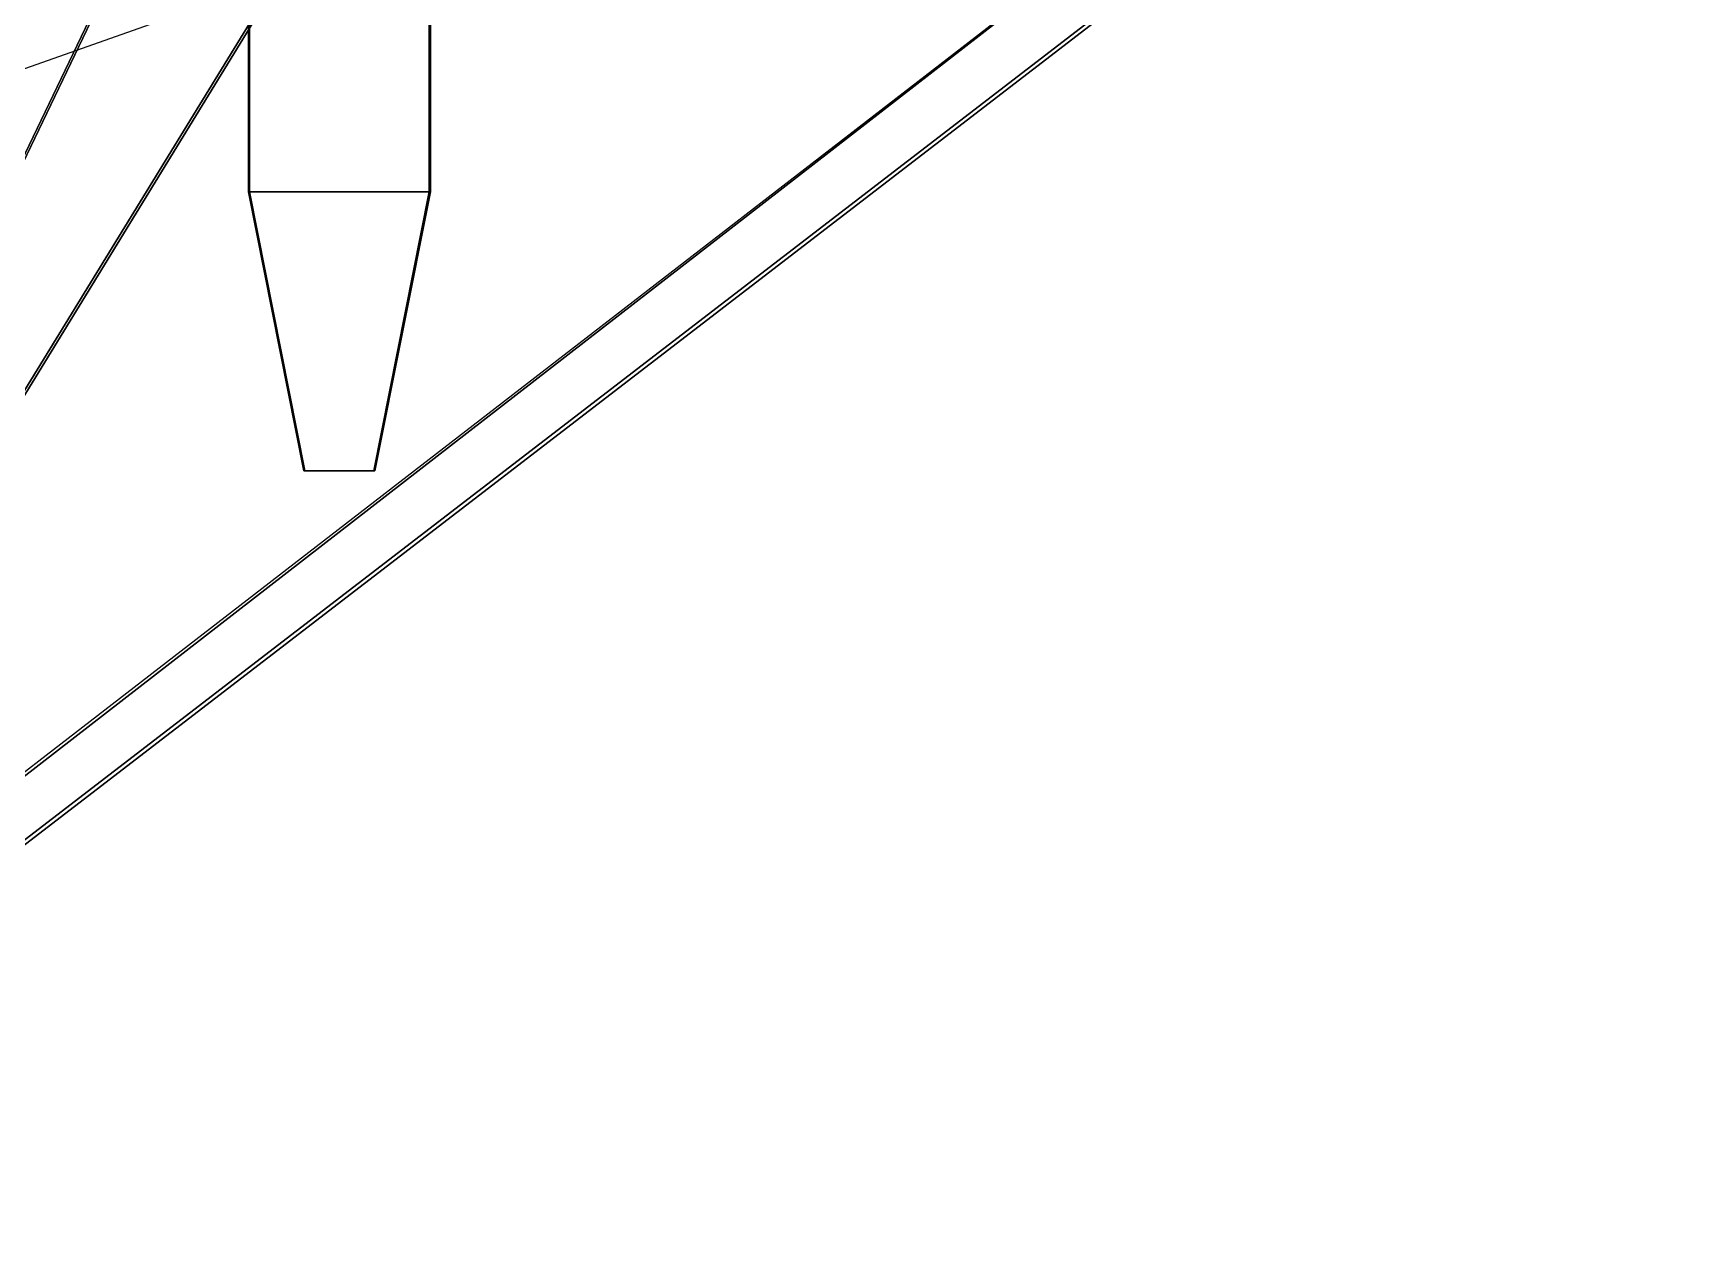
# Model space of a CAD drawing. Extents: x -7.9 to 7.9, y -12.5 to 11.9.
# Drawn here: x 2.42 to 7.63, y -6.72 to -2.93 of the extents above; entities that cross this region are included whole.
import ezdxf

# ---------------------------------------------------------------- set-up
doc = ezdxf.new("R2010")
doc.units = 0

msp = doc.modelspace()

# ---------------------------------------------------------------- linework, layer by layer
for points in [[(3.0017, -0.3575, 4.1037), (0.7607, -6.7043, 4.1037), (2.3067, 0.0569, 4.1037)], [(3.0017, -0.3728, 4.271), (2.3067, 0.0416, 4.271), (0.7607, -6.7197, 4.271)], [(3.6545, -0.2593, 0.0699), (3.6545, -3.4279, 0.0699), (3.0894, -3.4279, 0.0861), (3.0894, -0.2593, 0.0861)], [(3.0894, -0.2593, 0.0861), (3.0894, -3.4279, 0.0861), (3.0926, -3.4279, 0.2011), (3.0926, -0.2593, 0.2011)], [(3.6578, -0.2593, 0.1849), (3.0926, -0.2593, 0.2011), (3.0926, -3.4279, 0.2011), (3.6578, -3.4279, 0.1849)], [(3.6545, -3.4279, 0.0699), (3.6545, -0.2593, 0.0699), (3.6578, -0.2593, 0.1849), (3.6578, -3.4279, 0.1849)], [(3.6335, -0.7206, 4.1037), (0.7607, -6.7043, 4.1037), (3.0017, -0.3575, 4.1037)], [(3.0017, -0.3728, 4.271), (0.7607, -6.7197, 4.271), (3.6335, -0.736, 4.271)], [(0.7834, -6.4985, 4.4398), (7.3896, -1.3735, 4.4398), (7.3896, -0.4038, 4.7484), (0.7834, -2.1641, 4.7484)], [(5.0704, -0.7206, 4.1037), (7.6253, -1.4257, 4.1037), (0.7607, -6.7043, 4.1037), (4.352, -0.8468, 4.1037)], [(4.352, -0.8468, 4.1037), (0.7607, -6.7043, 4.1037), (3.6335, -0.7206, 4.1037)], [(3.6335, -0.736, 4.271), (0.7607, -6.7197, 4.271), (4.352, -0.8621, 4.271)], [(4.352, -0.8621, 4.271), (0.7607, -6.7197, 4.271), (7.6253, -1.4411, 4.271), (5.0704, -0.736, 4.271)], [(0.7607, -6.4985, 4.271), (7.3896, -1.3735, 4.271), (7.3896, -1.3735, 4.4398), (0.7834, -6.4985, 4.4398)], [(7.6253, -1.4257, 4.1037), (7.6253, -1.4411, 4.271), (0.7607, -6.7197, 4.271), (0.7607, -6.7043, 4.1037)], [(4.2211, -2.3951, 4.1159), (0.8623, -3.5822, 4.1069), (1.1355, -2.6971, 2.7777), (4.2423, -2.1731, 3.7584)], [(3.0926, -3.4279, 0.2011), (3.0894, -3.4279, 0.0861), (3.263, -4.2988, 0.0811), (3.2663, -4.2988, 0.1961)], [(3.4809, -4.2988, 0.0748), (3.263, -4.2988, 0.0811), (3.0894, -3.4279, 0.0861), (3.6545, -3.4279, 0.0699)], [(3.6578, -3.4279, 0.1849), (3.0926, -3.4279, 0.2011), (3.2663, -4.2988, 0.1961), (3.4842, -4.2988, 0.1898)], [(3.4842, -4.2988, 0.1898), (3.4809, -4.2988, 0.0748), (3.6545, -3.4279, 0.0699), (3.6578, -3.4279, 0.1849)], [(3.263, -4.2988, 0.0811), (3.4809, -4.2988, 0.0748), (3.4842, -4.2988, 0.1898), (3.2663, -4.2988, 0.1961)]]:
    msp.add_3dface(points)

doc.saveas('drawing.dxf')
